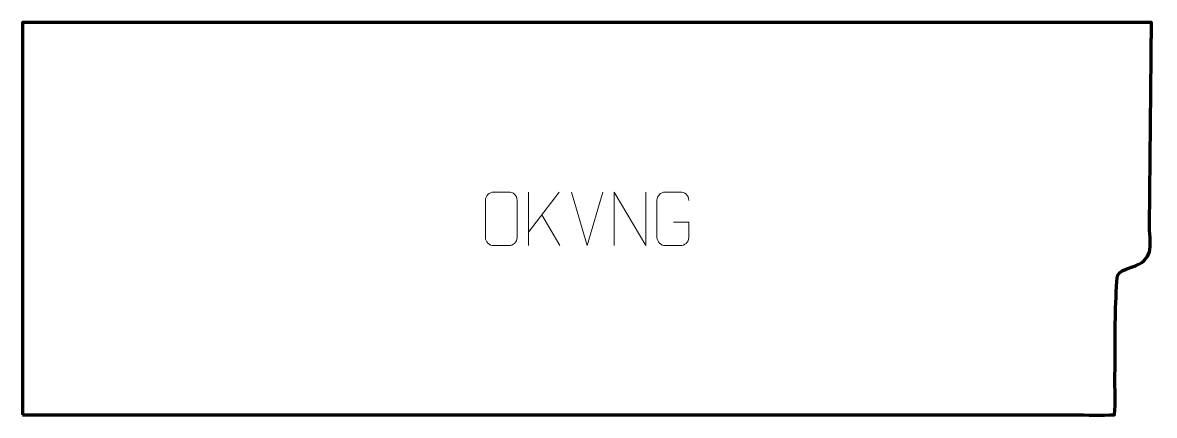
# Model space of a CAD drawing. Header units: millimetres. Extents: x 1829 to 2357, y 313 to 496.
import ezdxf

# ---------------------------------------------------------------- set-up
doc = ezdxf.new("R2010")
doc.units = ezdxf.units.MM
doc.header["$MEASUREMENT"] = 0
doc.layers.add('layer 1', color=7, linetype='Continuous')

msp = doc.modelspace()

# ---------------------------------------------------------------- linework, layer by layer
at = {"layer": 'layer 1', "color": 242, "lineweight": 158}
msp.add_open_spline([(1829.4104, 313.4366), (1829.4104, 313.4366), (1829.4104, 496.3529), (1829.4104, 496.3529), (1829.4104, 496.3529), (1829.4104, 496.3529), (2355.6764, 496.344), (2355.6764, 496.344), (2355.6764, 496.344), (2355.6365, 492.8259), (2355.5959, 489.2731), (2355.5566, 485.7551), (2355.5566, 485.7551), (2355.2412, 457.578), (2355.0855, 429.4108), (2354.6952, 401.232), (2354.6952, 401.232), (2355.0853, 391.7951), (2356.9999, 385.7209), (2346.3257, 382.3408), (2346.3257, 382.3408), (2338.4945, 379.8611), (2339.734, 378.9145), (2339.246, 370.604), (2339.246, 370.604), (2338.4907, 357.7434), (2338.8158, 345.0667), (2338.6451, 332.2134), (2338.6451, 332.2134), (2338.6451, 332.2134), (2338.6311, 331.2542), (2338.6311, 331.2542), (2338.6311, 331.2542), (2338.5539, 325.6761), (2338.8818, 318.9323), (2338.449, 313.5457), (2338.449, 313.5457), (2332.3768, 313.2298), (2325.5882, 313.4415), (2319.4379, 313.4415), (2319.4379, 313.4415), (2156.0909, 313.4398), (1992.7575, 313.4381), (1829.4104, 313.4366)], degree=3, knots=[0, 0, 0, 0, 0.08333333, 0.08333333, 0.08333333, 0.08333333, 0.16666667, 0.16666667, 0.16666667, 0.16666667, 0.25, 0.25, 0.25, 0.25, 0.33333333, 0.33333333, 0.33333333, 0.33333333, 0.41666667, 0.41666667, 0.41666667, 0.41666667, 0.5, 0.5, 0.5, 0.5, 0.58333333, 0.58333333, 0.58333333, 0.58333333, 0.66666667, 0.66666667, 0.66666667, 0.66666667, 0.75, 0.75, 0.75, 0.75, 0.83333333, 0.83333333, 0.83333333, 0.83333333, 1, 1, 1, 1], dxfattribs=at)
at = {"layer": 'layer 1', "color": 250, "lineweight": 9}
for points, knots in [([(2049.0238, 417.3389), (2051.3495, 417.3389), (2053.6756, 417.3389), (2056.0017, 417.3389), (2056.0017, 417.3389), (2057.9483, 417.3745), (2059.9397, 415.8829), (2059.9664, 413.4453), (2059.9664, 413.4453), (2059.966, 407.6984), (2059.966, 401.9511), (2059.9664, 396.2034), (2059.9664, 396.2034), (2059.8266, 393.88), (2058.1494, 392.4004), (2056.0017, 392.3896), (2056.0017, 392.3896), (2053.6698, 392.39), (2051.3379, 392.39), (2049.0064, 392.3896), (2049.0064, 392.3896), (2047.0814, 392.2842), (2045.1093, 394.1687), (2045.1205, 396.186), (2045.1205, 396.186), (2045.1208, 401.9561), (2045.1208, 407.7258), (2045.1205, 413.4951), (2045.1205, 413.4951), (2045.1247, 415.6332), (2046.8714, 417.3524), (2049.0238, 417.3389)], [0, 0, 0, 0, 0.11111111, 0.11111111, 0.11111111, 0.11111111, 0.22222222, 0.22222222, 0.22222222, 0.22222222, 0.33333333, 0.33333333, 0.33333333, 0.33333333, 0.44444444, 0.44444444, 0.44444444, 0.44444444, 0.55555556, 0.55555556, 0.55555556, 0.55555556, 0.66666667, 0.66666667, 0.66666667, 0.66666667, 0.77777778, 0.77777778, 0.77777778, 0.77777778, 1, 1, 1, 1]), ([(2105.216, 392.3857), (2105.216, 392.3857), (2105.216, 417.3392), (2105.216, 417.3392), (2105.216, 417.3392), (2105.216, 417.3392), (2119.8708, 392.3857), (2119.8708, 392.3857), (2119.8708, 392.3857), (2119.8708, 392.3857), (2119.8708, 417.3392), (2119.8708, 417.3392)], [0, 0, 0, 0, 0.25, 0.25, 0.25, 0.25, 0.5, 0.5, 0.5, 0.5, 1, 1, 1, 1]), ([(2132.7983, 403.3714), (2132.7983, 403.3714), (2139.9664, 403.3714), (2139.9664, 403.3714), (2139.9664, 403.3714), (2139.9664, 403.3714), (2139.9664, 396.2033), (2139.9664, 396.2033), (2139.9664, 396.2033), (2139.8267, 393.8799), (2138.1495, 392.4003), (2136.0017, 392.3895), (2136.0017, 392.3895), (2133.6699, 392.3899), (2131.3379, 392.3899), (2129.0064, 392.3895), (2129.0064, 392.3895), (2127.0815, 392.2841), (2125.1093, 394.1686), (2125.1205, 396.1859), (2125.1205, 396.1859), (2125.1209, 401.956), (2125.1209, 407.7257), (2125.1205, 413.495), (2125.1205, 413.495), (2125.1247, 415.6331), (2126.8715, 417.3523), (2129.0238, 417.3389), (2129.0238, 417.3389), (2131.3495, 417.3389), (2133.6756, 417.3389), (2136.0017, 417.3389), (2136.0017, 417.3389), (2137.9484, 417.3743), (2139.9398, 415.8828), (2139.9664, 413.4451)], [0, 0, 0, 0, 0.1, 0.1, 0.1, 0.1, 0.2, 0.2, 0.2, 0.2, 0.3, 0.3, 0.3, 0.3, 0.4, 0.4, 0.4, 0.4, 0.5, 0.5, 0.5, 0.5, 0.6, 0.6, 0.6, 0.6, 0.7, 0.7, 0.7, 0.7, 0.8, 0.8, 0.8, 0.8, 1, 1, 1, 1])]:
    msp.add_open_spline(points, degree=3, knots=knots, dxfattribs=at)
for points in [[(2065.1927, 417.3392), (2065.1927, 417.3392), (2065.1927, 392.3856), (2065.1927, 392.3856)], [(2079.5689, 417.3392), (2079.5689, 417.3392), (2065.1927, 398.6995), (2065.1927, 398.6995)], [(2092.5434, 392.3856), (2092.5434, 392.3856), (2085.2216, 417.3392), (2085.2216, 417.3392)], [(2099.8653, 417.3392), (2099.8653, 417.3392), (2092.5435, 392.3856), (2092.5435, 392.3856)], [(2079.8942, 392.4814), (2079.8942, 392.4814), (2071.4237, 406.795), (2071.4237, 406.795)]]:
    msp.add_open_spline(points, degree=3, dxfattribs=at)

doc.saveas('drawing.dxf')
